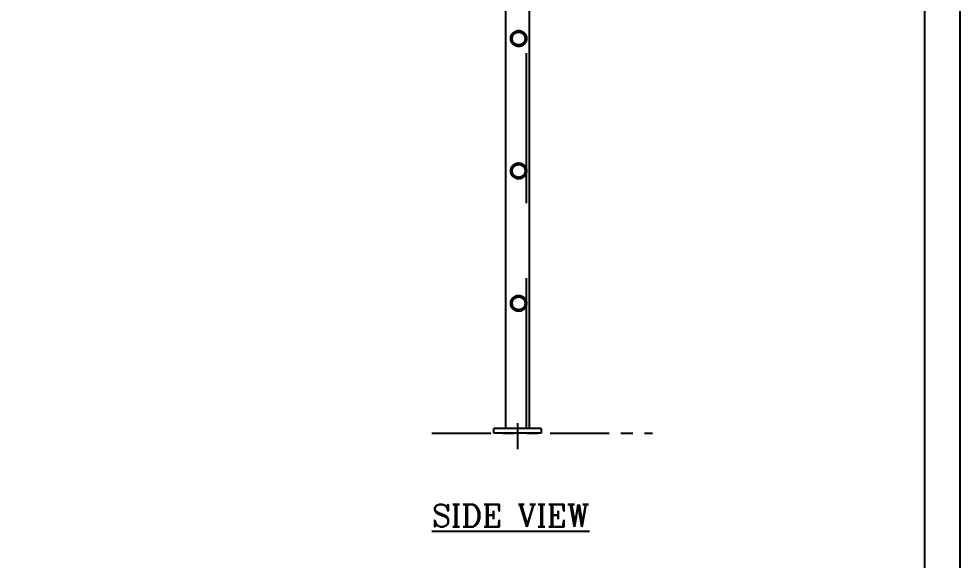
# Model space of a CAD drawing. Header units: inches. Extents: x 0 to 157513, y -28488 to 35640.
# Drawn here: x 97632 to 105594, y 4579 to 9158 of the extents above; entities that cross this region are included whole.
import ezdxf

# ---------------------------------------------------------------- set-up
doc = ezdxf.new("R2010")
doc.units = ezdxf.units.IN
doc.header["$LTSCALE"] = 400
doc.header["$MEASUREMENT"] = 0
for name, pattern in [('0', [0]), ('CENTER', [2, 1.25, -0.25, 0.25, -0.25]), ('HIDDEN2', [4.7625, 3.175, -1.5875]), ('PHANTOM', [2.5, 1.25, -0.25, 0.25, -0.25, 0.25, -0.25])]:
    doc.linetypes.add(name, pattern=pattern)
for name, color, linetype in [('BF', 8, 'PHANTOM'), ('cen', 1, 'CENTER'), ('hid', 3, 'HIDDEN2')]:
    doc.layers.add(name, color=color, linetype=linetype)
doc.styles.add('rc', font='romanc.shx')

# ---------------------------------------------------------------- blocks, each defined once
blk = doc.blocks.new('A1 title blck promac')
at = {"color": 4, "linetype": '0'}
blk.add_lwpolyline([(2099534.2, -476612.3), (2149994.2, -476612.3), (2149994.2, -440972.4), (2099534.2, -440972.4)], close=True, dxfattribs=at)
blk.add_lwpolyline([(2100784.8, -476312.3), (2149694.2, -476312.3), (2149694.2, -441272.4), (2099834.2, -441272.4), (2099834.2, -470227.9)], dxfattribs=at)

msp = doc.modelspace()

# ---------------------------------------------------------------- linework, layer by layer
at = {"color": 7}
for p, q in [((101751.1, 5693.9, 2.8), (101751.1, 16625.9, 45.5)), ((101951.1, 5693.9, 2.8), (101951.1, 16625.9, 45.5)), ((101651.1, 5653.9, 2.8), (101651.1, 5693.9, 2.8)), ((102051.1, 5693.9, 2.8), (101651.1, 5693.9, 2.8)), ((102051.1, 5653.9, 2.8), (101651.1, 5653.9, 2.8)), ((102051.1, 5693.9, 2.8), (102051.1, 5653.9, 2.8))]:
    msp.add_line(p, q, dxfattribs=at)
at = {"layer": 'BF'}
msp.add_line((101125.1, 5653.9, 3.4), (102990.6, 5653.9, 1.7), dxfattribs=at)
at = {"layer": 'cen'}
msp.add_line((101851.1, 5739, 2.8), (101851.1, 5518.8, 2.8), dxfattribs=at)
at = {"layer": 'hid'}
msp.add_line((101927.1, 5693.9, 2.8), (101927.1, 16625.9, 45.5), dxfattribs=at)
for centre, radius in [((101859.7, 8991.4, -33), 67.4), ((101859.7, 8991.4, -33), 54.4), ((101859.7, 7871.4, -93.9), 67.4), ((101859.7, 7871.4, -93.9), 54.4), ((101859.7, 6751.4, -93.9), 67.4), ((101859.7, 6751.4, -93.9), 67.4), ((101859.7, 6751.4, -93.9), 54.4), ((101859.7, 6751.4, -93.9), 54.4)]:
    msp.add_circle(centre, radius, dxfattribs=at)

# ---------------------------------------------------------------- block references
msp.add_blockref('A1 title blck promac', (-2044400, 476612.3))

# ---------------------------------------------------------------- texts
at = {"color": 4, "style": 'rc'}
msp.add_text('%%USIDE VIEW', height=187.5, dxfattribs=at).set_placement((101125.9, 4862.1))

doc.saveas('drawing.dxf')
